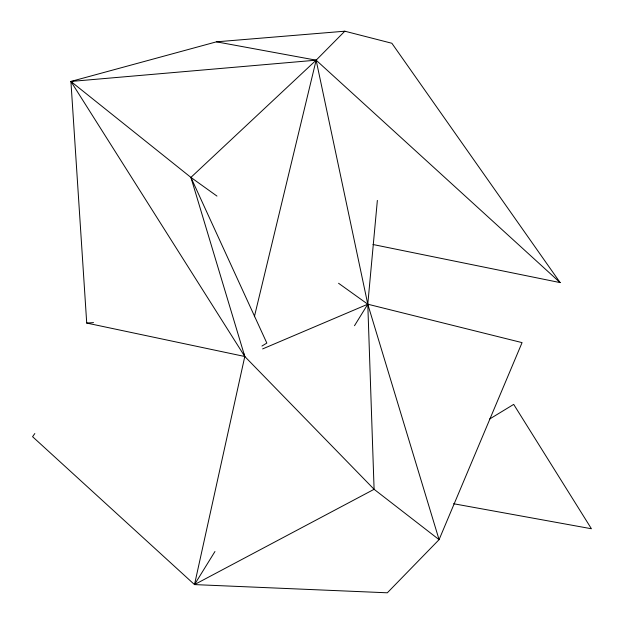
<?xml version="1.0" encoding="UTF-8"?>
<svg xmlns="http://www.w3.org/2000/svg" width="624" height="624" viewBox="0 0 624 624"><rect width="100%" height="100%" fill="white"/><g stroke="black" fill="none" stroke-linecap="round" stroke-linejoin="round"><path stroke-width="0.94" d="M377.364 200.405L367.786 304.208L374.096 489.302L439.078 539.651L387.332 592.8L194.509 584.594L32.573 436.699L34.835 433.532M344.83 31.2L316.134 60.177L70.918 81.448L244.795 356.499L374.096 489.302L194.509 584.594L244.795 356.499L190.913 177.403L70.918 81.448L216.458 41.831L344.83 31.2L391.864 43.259L560.149 282.602L372.988 244.507M254.366 316.742L316.134 60.177L216.458 41.831M194.509 584.594L214.952 551.515M354.494 325.712L367.786 304.208L316.134 60.177L190.913 177.403L266.838 343.067L261.94 346.055M489.59 419.047L513.692 404.391L591.427 528.754L453.562 503.724M262.618 348.925L367.786 304.208L522.07 342.623L439.078 539.651L367.786 304.208L338.567 283.265M70.918 81.448L86.72 323.06L93.53 322.6M86.72 323.06L244.795 356.499L243.875 353.746M190.913 177.403L216.965 196.084M316.134 60.177L560.149 282.602"/></g></svg>
